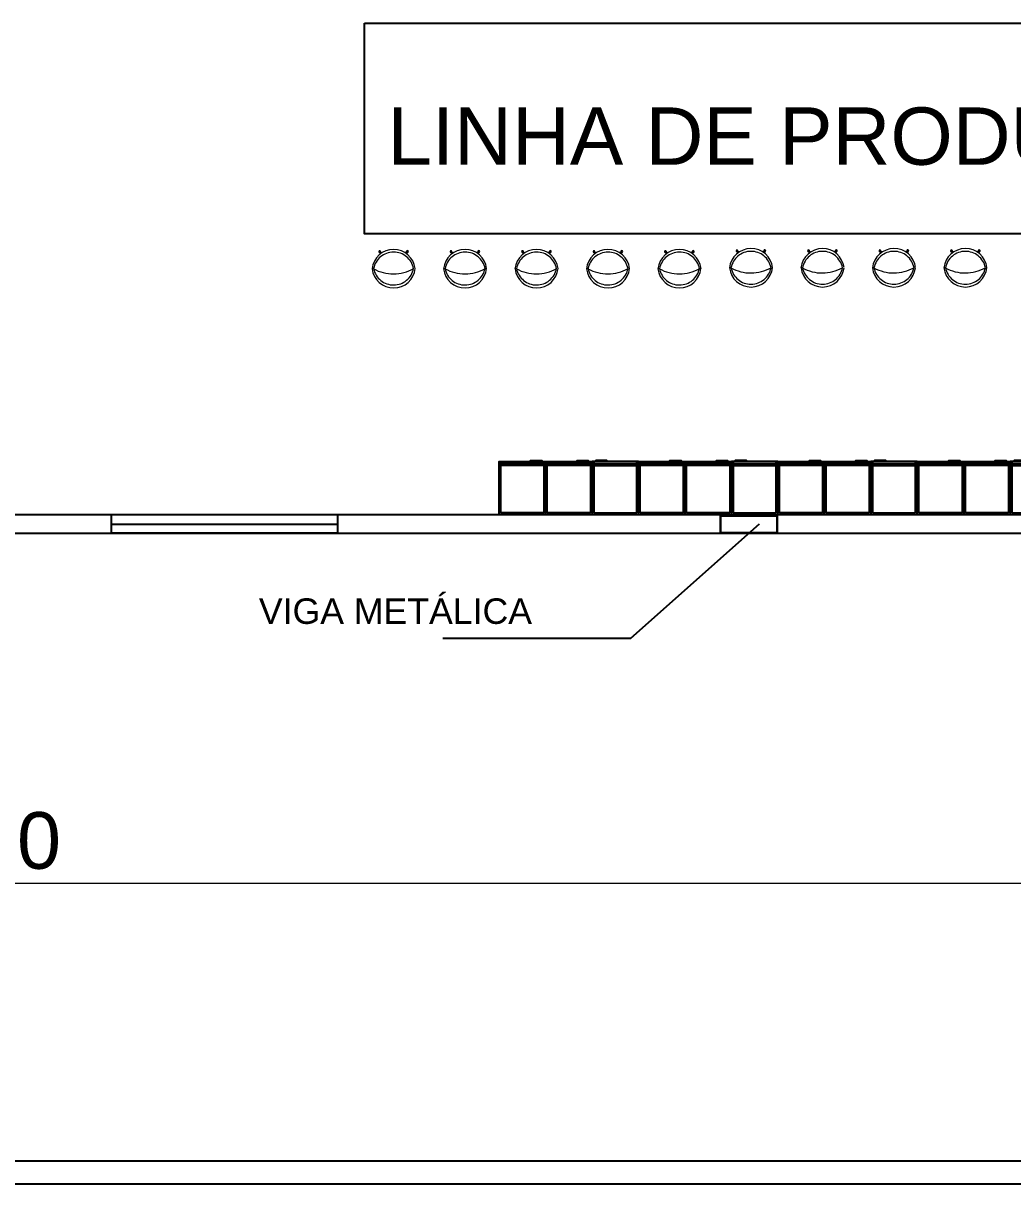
# Model space of a CAD drawing. Header units: metres. Extents: x 257 to 767, y -173 to 1.
# Drawn here: x 601.34 to 610.07, y -119.59 to -109.35 of the extents above; entities that cross this region are included whole.
import ezdxf

# ---------------------------------------------------------------- set-up
doc = ezdxf.new("R2010")
doc.units = ezdxf.units.M
doc.header["$LTSCALE"] = 10
doc.linetypes.add('HIDDEN2', pattern=[4.7625, 3.175, -1.5875])
doc.layers.get('0').update_dxf_attribs({"color": 254})
for name, color, linetype in [('A_METAL', 93, 'Continuous'), ('ELETEXTO LUMINÁRIAS', 254, 'Continuous'), ('exq. externa', 2, 'Continuous'), ('Muro', 254, 'Continuous'), ('Parede', 254, 'Continuous')]:
    doc.layers.add(name, color=color, linetype=linetype)
doc.layers.add('estofado', color=7, linetype='Continuous', lineweight=25)
doc.layers.add('Janelas', color=254, linetype='Continuous', plot=False)
doc.styles.add('ARIAL', font='')
doc.styles.get('ARIAL').set_extended_font_data('Arial')
doc.dimstyles.new('Cota Principal', dxfattribs={"dimtxt": 0.5, "dimasz": 0.19, "dimexe": 0.11, "dimexo": 0.03, "dimgap": 0.03, "dimtad": 1, "dimzin": 4, "dimtxsty": 'ARIAL', "dimblk": 'ARCHTICK', "dimcen": 2, "dimdle": 0.1, "dimclrd": 251, "dimclre": 251, "dimclrt": 7, "dimadec": 0, "dimazin": 0, "dimtfac": 1, "dimtmove": 0, "dimatfit": 3, "dimldrblk": 'ARCHTICK', "dimfxl": 0.1, "dimlwd": 9, "dimlwe": 9, "dimarcsym": 0})

# ---------------------------------------------------------------- blocks, each defined once
blk = doc.blocks.new('_ArchTick')
at = {"color": 0, "linetype": 'ByBlock', "const_width": 0.15}
blk.add_lwpolyline([(-0.5, -0.5), (0.5, 0.5)], dxfattribs=at)
blk = doc.blocks.new('*D5')
at = {"color": 251, "lineweight": 9, "transparency": 16777216}
for p, q in [((578.296, -113.713), (578.296, -117.048)), ((623.296, -113.713), (623.296, -117.048)), ((578.196, -116.938), (623.396, -116.938))]:
    blk.add_line(p, q, dxfattribs=at)
at = {"layer": 'Defpoints', "color": 0, "transparency": 16777216}
for p in [(578.296, -113.683), (623.296, -113.683), (623.296, -116.938)]:
    blk.add_point(p, dxfattribs=at)
at = {"color": 251, "lineweight": 9, "transparency": 16777216, "xscale": 0.19, "yscale": 0.19, "zscale": 0.19, "rotation": 180}
blk.add_blockref('_ArchTick', (578.296, -116.938), dxfattribs=at)
at = {"color": 251, "lineweight": 9, "transparency": 16777216, "xscale": 0.19, "yscale": 0.19, "zscale": 0.19}
blk.add_blockref('_ArchTick', (623.296, -116.938), dxfattribs=at)
at = {"color": 7, "transparency": 16777216, "insert": (600.796, -116.607), "char_height": 0.5, "attachment_point": 5, "style": 'ARIAL'}
blk.add_mtext('45,00', dxfattribs=at)
blk = doc.blocks.new('Armario 1 modulo')
at = {"layer": 'exq. externa', "color": 254}
for p, q in [((0.466, 0.395), (0.015, 0.395)), ((0.015, 0.395), (0.015, 0.015)), ((0.433, 0.395), (0.433, 0.015)), ((0.45, 0.395), (0.45, 0.015)), ((0.015, 0.015), (0.466, 0.015))]:
    blk.add_line(p, q, dxfattribs=at)
for points in [[(0, 0), (0.466, 0), (0.466, 0.41), (0, 0.41)], [(0.469, 0.278), (0.477, 0.278), (0.477, 0.376), (0.469, 0.376)]]:
    blk.add_lwpolyline(points, close=True, dxfattribs=at)

msp = doc.modelspace()

# ---------------------------------------------------------------- hatches: boundary and pattern name
at = {"layer": 'estofado', "linetype": 'ByBlock', "lineweight": 5, "ltscale": 0.2}
h = msp.add_hatch(color=254, dxfattribs=at)
h.dxf.hatch_style = 1
h.set_gradient(color1=(193, 199, 200), one_color=1, tint=1, name='SPHERICAL')
h.paths.add_polyline_path([(604.483, -111.362, 0.86376), (604.479, -111.366), (604.485, -111.372, -4.344732), (604.49, -111.367)])
h = msp.add_hatch(color=254, dxfattribs=at)
h.dxf.hatch_style = 1
h.set_gradient(color1=(193, 199, 200), one_color=1, tint=1)
h.paths.add_polyline_path([(604.492, -111.381, -0.013586), (604.5, -111.375), (604.483, -111.362, 0.86376), (604.479, -111.366)])
h = msp.add_hatch(color=254, dxfattribs=at)
h.dxf.hatch_style = 1
h.set_gradient(color1=(193, 199, 200), one_color=1, tint=1)
h.paths.add_polyline_path([(604.708, -111.374, -0.013586), (604.717, -111.38), (604.729, -111.365, 0.86376), (604.725, -111.361)])
h = msp.add_hatch(color=254, dxfattribs=at)
h.dxf.hatch_style = 1
h.set_gradient(color1=(193, 199, 200), one_color=1, tint=1, name='SPHERICAL')
h.paths.add_polyline_path([(604.718, -111.366), (604.725, -111.361, -0.86376), (604.729, -111.365), (604.724, -111.371, 4.344732)])
h = msp.add_hatch(color=254, dxfattribs=at)
h.dxf.hatch_style = 1
h.set_gradient(color1=(193, 199, 200), one_color=1, tint=1, name='SPHERICAL')
h.paths.add_polyline_path([(605.114, -111.362, 0.86376), (605.11, -111.366), (605.115, -111.372, -4.344732), (605.121, -111.367)])
h = msp.add_hatch(color=254, dxfattribs=at)
h.dxf.hatch_style = 1
h.set_gradient(color1=(193, 199, 200), one_color=1, tint=1)
h.paths.add_polyline_path([(605.122, -111.381, -0.013586), (605.131, -111.375), (605.114, -111.362, 0.86376), (605.11, -111.366)])
h = msp.add_hatch(color=254, dxfattribs=at)
h.dxf.hatch_style = 1
h.set_gradient(color1=(193, 199, 200), one_color=1, tint=1)
h.paths.add_polyline_path([(605.339, -111.374, -0.013586), (605.348, -111.38), (605.359, -111.365, 0.86376), (605.355, -111.361)])
h = msp.add_hatch(color=254, dxfattribs=at)
h.dxf.hatch_style = 1
h.set_gradient(color1=(193, 199, 200), one_color=1, tint=1, name='SPHERICAL')
h.paths.add_polyline_path([(605.349, -111.366), (605.355, -111.361, -0.86376), (605.359, -111.365), (605.354, -111.371, 4.344732)])
h = msp.add_hatch(color=254, dxfattribs=at)
h.dxf.hatch_style = 1
h.set_gradient(color1=(193, 199, 200), one_color=1, tint=1, name='SPHERICAL')
h.paths.add_polyline_path([(605.745, -111.362, 0.86376), (605.741, -111.366), (605.746, -111.372, -4.344732), (605.751, -111.367)])
h = msp.add_hatch(color=254, dxfattribs=at)
h.dxf.hatch_style = 1
h.set_gradient(color1=(193, 199, 200), one_color=1, tint=1)
h.paths.add_polyline_path([(605.753, -111.381, -0.013586), (605.761, -111.375), (605.745, -111.362, 0.86376), (605.741, -111.366)])
h = msp.add_hatch(color=254, dxfattribs=at)
h.dxf.hatch_style = 1
h.set_gradient(color1=(193, 199, 200), one_color=1, tint=1)
h.paths.add_polyline_path([(605.97, -111.374, -0.013586), (605.978, -111.38), (605.99, -111.365, 0.86376), (605.986, -111.361)])
h = msp.add_hatch(color=254, dxfattribs=at)
h.dxf.hatch_style = 1
h.set_gradient(color1=(193, 199, 200), one_color=1, tint=1, name='SPHERICAL')
h.paths.add_polyline_path([(605.98, -111.366), (605.986, -111.361, -0.86376), (605.99, -111.365), (605.985, -111.371, 4.344732)])
h = msp.add_hatch(color=254, dxfattribs=at)
h.dxf.hatch_style = 1
h.set_gradient(color1=(193, 199, 200), one_color=1, tint=1, name='SPHERICAL')
h.paths.add_polyline_path([(606.375, -111.362, 0.86376), (606.372, -111.366), (606.377, -111.372, -4.344732), (606.382, -111.367)])
h = msp.add_hatch(color=254, dxfattribs=at)
h.dxf.hatch_style = 1
h.set_gradient(color1=(193, 199, 200), one_color=1, tint=1)
h.paths.add_polyline_path([(606.384, -111.381, -0.013586), (606.392, -111.375), (606.375, -111.362, 0.86376), (606.372, -111.366)])
h = msp.add_hatch(color=254, dxfattribs=at)
h.dxf.hatch_style = 1
h.set_gradient(color1=(193, 199, 200), one_color=1, tint=1)
h.paths.add_polyline_path([(606.6, -111.374, -0.013586), (606.609, -111.38), (606.621, -111.365, 0.86376), (606.617, -111.361)])
h = msp.add_hatch(color=254, dxfattribs=at)
h.dxf.hatch_style = 1
h.set_gradient(color1=(193, 199, 200), one_color=1, tint=1, name='SPHERICAL')
h.paths.add_polyline_path([(606.61, -111.366), (606.617, -111.361, -0.86376), (606.621, -111.365), (606.616, -111.371, 4.344732)])
h = msp.add_hatch(color=254, dxfattribs=at)
h.dxf.hatch_style = 1
h.set_gradient(color1=(193, 199, 200), one_color=1, tint=1, name='SPHERICAL')
h.paths.add_polyline_path([(607.006, -111.362, 0.86376), (607.002, -111.366), (607.007, -111.372, -4.344732), (607.013, -111.367)])
h = msp.add_hatch(color=254, dxfattribs=at)
h.dxf.hatch_style = 1
h.set_gradient(color1=(193, 199, 200), one_color=1, tint=1)
h.paths.add_polyline_path([(607.014, -111.381, -0.013586), (607.023, -111.375), (607.006, -111.362, 0.86376), (607.002, -111.366)])
h = msp.add_hatch(color=254, dxfattribs=at)
h.dxf.hatch_style = 1
h.set_gradient(color1=(193, 199, 200), one_color=1, tint=1)
h.paths.add_polyline_path([(607.231, -111.374, -0.013586), (607.24, -111.38), (607.252, -111.365, 0.86376), (607.248, -111.361)])
h = msp.add_hatch(color=254, dxfattribs=at)
h.dxf.hatch_style = 1
h.set_gradient(color1=(193, 199, 200), one_color=1, tint=1, name='SPHERICAL')
h.paths.add_polyline_path([(607.241, -111.366), (607.248, -111.361, -0.86376), (607.252, -111.365), (607.246, -111.371, 4.344732)])
h = msp.add_hatch(color=254, dxfattribs=at)
h.dxf.hatch_style = 1
h.set_gradient(color1=(193, 199, 200), one_color=1, tint=1, name='SPHERICAL')
h.paths.add_polyline_path([(607.638, -111.354, 0.86376), (607.634, -111.358), (607.639, -111.365, -4.344732), (607.644, -111.359)])
h = msp.add_hatch(color=254, dxfattribs=at)
h.dxf.hatch_style = 1
h.set_gradient(color1=(193, 199, 200), one_color=1, tint=1)
h.paths.add_polyline_path([(607.646, -111.373, -0.013586), (607.654, -111.367), (607.638, -111.354, 0.86376), (607.634, -111.358)])
h = msp.add_hatch(color=254, dxfattribs=at)
h.dxf.hatch_style = 1
h.set_gradient(color1=(193, 199, 200), one_color=1, tint=1)
h.paths.add_polyline_path([(607.863, -111.367, -0.013586), (607.871, -111.372), (607.883, -111.357, 0.86376), (607.879, -111.353)])
h = msp.add_hatch(color=254, dxfattribs=at)
h.dxf.hatch_style = 1
h.set_gradient(color1=(193, 199, 200), one_color=1, tint=1, name='SPHERICAL')
h.paths.add_polyline_path([(607.873, -111.358), (607.879, -111.353, -0.86376), (607.883, -111.357), (607.878, -111.364, 4.344732)])
h = msp.add_hatch(color=254, dxfattribs=at)
h.dxf.hatch_style = 1
h.set_gradient(color1=(193, 199, 200), one_color=1, tint=1, name='SPHERICAL')
h.paths.add_polyline_path([(608.269, -111.354, 0.86376), (608.265, -111.358), (608.27, -111.365, -4.344732), (608.275, -111.359)])
h = msp.add_hatch(color=254, dxfattribs=at)
h.dxf.hatch_style = 1
h.set_gradient(color1=(193, 199, 200), one_color=1, tint=1)
h.paths.add_polyline_path([(608.277, -111.373, -0.013586), (608.285, -111.367), (608.269, -111.354, 0.86376), (608.265, -111.358)])
h = msp.add_hatch(color=254, dxfattribs=at)
h.dxf.hatch_style = 1
h.set_gradient(color1=(193, 199, 200), one_color=1, tint=1)
h.paths.add_polyline_path([(608.493, -111.367, -0.013586), (608.502, -111.372), (608.514, -111.357, 0.86376), (608.51, -111.353)])
h = msp.add_hatch(color=254, dxfattribs=at)
h.dxf.hatch_style = 1
h.set_gradient(color1=(193, 199, 200), one_color=1, tint=1, name='SPHERICAL')
h.paths.add_polyline_path([(608.503, -111.358), (608.51, -111.353, -0.86376), (608.514, -111.357), (608.509, -111.364, 4.344732)])
h = msp.add_hatch(color=254, dxfattribs=at)
h.dxf.hatch_style = 1
h.set_gradient(color1=(193, 199, 200), one_color=1, tint=1, name='SPHERICAL')
h.paths.add_polyline_path([(608.899, -111.354, 0.86376), (608.895, -111.358), (608.9, -111.365, -4.344732), (608.906, -111.359)])
h = msp.add_hatch(color=254, dxfattribs=at)
h.dxf.hatch_style = 1
h.set_gradient(color1=(193, 199, 200), one_color=1, tint=1)
h.paths.add_polyline_path([(608.907, -111.373, -0.013586), (608.916, -111.367), (608.899, -111.354, 0.86376), (608.895, -111.358)])
h = msp.add_hatch(color=254, dxfattribs=at)
h.dxf.hatch_style = 1
h.set_gradient(color1=(193, 199, 200), one_color=1, tint=1)
h.paths.add_polyline_path([(609.124, -111.367, -0.013586), (609.133, -111.372), (609.145, -111.357, 0.86376), (609.141, -111.353)])
h = msp.add_hatch(color=254, dxfattribs=at)
h.dxf.hatch_style = 1
h.set_gradient(color1=(193, 199, 200), one_color=1, tint=1, name='SPHERICAL')
h.paths.add_polyline_path([(609.134, -111.358), (609.141, -111.353, -0.86376), (609.145, -111.357), (609.139, -111.364, 4.344732)])
h = msp.add_hatch(color=254, dxfattribs=at)
h.dxf.hatch_style = 1
h.set_gradient(color1=(193, 199, 200), one_color=1, tint=1, name='SPHERICAL')
h.paths.add_polyline_path([(609.53, -111.354, 0.86376), (609.526, -111.358), (609.531, -111.365, -4.344732), (609.536, -111.359)])
h = msp.add_hatch(color=254, dxfattribs=at)
h.dxf.hatch_style = 1
h.set_gradient(color1=(193, 199, 200), one_color=1, tint=1)
h.paths.add_polyline_path([(609.538, -111.373, -0.013586), (609.546, -111.367), (609.53, -111.354, 0.86376), (609.526, -111.358)])
h = msp.add_hatch(color=254, dxfattribs=at)
h.dxf.hatch_style = 1
h.set_gradient(color1=(193, 199, 200), one_color=1, tint=1)
h.paths.add_polyline_path([(609.755, -111.367, -0.013586), (609.763, -111.372), (609.775, -111.357, 0.86376), (609.771, -111.353)])
h = msp.add_hatch(color=254, dxfattribs=at)
h.dxf.hatch_style = 1
h.set_gradient(color1=(193, 199, 200), one_color=1, tint=1, name='SPHERICAL')
h.paths.add_polyline_path([(609.765, -111.358), (609.771, -111.353, -0.86376), (609.775, -111.357), (609.77, -111.364, 4.344732)])

# ---------------------------------------------------------------- linework, layer by layer
at = {"color": 254}
for p, q in [((606.698, -114.775), (607.834, -113.765)), ((605.039, -114.775), (606.698, -114.775))]:
    msp.add_line(p, q, dxfattribs=at)
msp.add_lwpolyline([(604.349, -109.348), (620.296, -109.348), (620.296, -111.206), (604.349, -111.206)], close=True, dxfattribs=at)
at = {"layer": 'A_METAL', "color": 254, "const_width": 0.02}
msp.add_lwpolyline([(607.489, -113.695), (607.989, -113.695), (607.989, -113.845), (607.489, -113.845)], close=True, dxfattribs=at)
at = {"layer": 'estofado', "color": 254, "linetype": 'ByBlock', "lineweight": 5, "ltscale": 0.2}
for p, q in [((604.479, -111.366), (604.492, -111.381)), ((604.483, -111.362), (604.5, -111.375)), ((604.725, -111.361), (604.708, -111.374)), ((604.729, -111.365), (604.717, -111.38)), ((605.11, -111.366), (605.122, -111.381)), ((605.114, -111.362), (605.131, -111.375)), ((605.355, -111.361), (605.339, -111.374)), ((605.359, -111.365), (605.348, -111.38)), ((605.741, -111.366), (605.753, -111.381)), ((605.745, -111.362), (605.761, -111.375)), ((605.986, -111.361), (605.97, -111.374)), ((605.99, -111.365), (605.978, -111.38)), ((606.372, -111.366), (606.384, -111.381)), ((606.375, -111.362), (606.392, -111.375)), ((606.617, -111.361), (606.6, -111.374)), ((606.621, -111.365), (606.609, -111.38)), ((607.002, -111.366), (607.014, -111.381)), ((607.006, -111.362), (607.023, -111.375)), ((607.248, -111.361), (607.231, -111.374)), ((607.252, -111.365), (607.24, -111.38)), ((607.634, -111.358), (607.646, -111.373)), ((607.638, -111.354), (607.654, -111.367)), ((607.879, -111.353), (607.863, -111.367)), ((607.883, -111.357), (607.871, -111.372)), ((608.265, -111.358), (608.277, -111.373)), ((608.269, -111.354), (608.285, -111.367)), ((608.51, -111.353), (608.493, -111.367)), ((608.514, -111.357), (608.502, -111.372)), ((608.895, -111.358), (608.907, -111.373)), ((608.899, -111.354), (608.916, -111.367)), ((609.141, -111.353), (609.124, -111.367)), ((609.145, -111.357), (609.133, -111.372)), ((609.526, -111.358), (609.538, -111.373)), ((609.53, -111.354), (609.546, -111.367)), ((609.771, -111.353), (609.755, -111.367)), ((609.775, -111.357), (609.763, -111.372))]:
    msp.add_line(p, q, dxfattribs=at)
at = {"layer": 'estofado', "color": 254, "lineweight": 13}
for centre, start, end in [((604.605, -111.535), 6.6064, 173.8871), ((605.236, -111.535), 6.6064, 173.8871), ((605.866, -111.535), 6.6064, 173.8871), ((606.497, -111.535), 6.6064, 173.8871), ((607.128, -111.535), 6.6064, 173.8871), ((607.759, -111.527), 6.6064, 173.8871), ((608.39, -111.527), 6.6064, 173.8871), ((609.021, -111.527), 6.6064, 173.8871), ((609.651, -111.527), 6.6064, 173.8871), ((604.605, -111.493), 186.6064, 353.8871), ((605.235, -111.493), 186.6064, 353.8871), ((605.866, -111.493), 186.6064, 353.8871), ((606.497, -111.493), 186.6064, 353.8871), ((607.127, -111.493), 186.6064, 353.8871), ((607.759, -111.485), 186.6064, 353.8871), ((608.39, -111.485), 186.6064, 353.8871), ((609.02, -111.485), 186.6064, 353.8871), ((609.651, -111.485), 186.6064, 353.8871)]:
    msp.add_arc(centre, 0.191, start, end, dxfattribs=at)
at = {"layer": 'estofado', "color": 254, "linetype": 'HIDDEN2', "lineweight": 5, "ltscale": 0.2}
for centre, radius, start, end in [((604.605, -111.548), 0.18, 11.3676, 169.1259), ((605.236, -111.548), 0.18, 11.3676, 169.1259), ((605.866, -111.548), 0.18, 11.3676, 169.1259), ((606.497, -111.548), 0.18, 11.3676, 169.1259), ((607.128, -111.548), 0.18, 11.3676, 169.1259), ((607.759, -111.541), 0.18, 11.3676, 169.1259), ((608.39, -111.541), 0.18, 11.3676, 169.1259), ((609.021, -111.541), 0.18, 11.3676, 169.1259), ((609.651, -111.541), 0.18, 11.3676, 169.1259), ((604.429, -111.499), 0.0152, 210.3093, 266.1238), ((604.603, -111.196), 0.364, 241.1298, 299.3637), ((604.605, -111.478), 0.18, 191.5256, 348.9679), ((605.06, -111.499), 0.0152, 210.3093, 266.1238), ((605.234, -111.196), 0.364, 241.1298, 299.3637), ((605.235, -111.478), 0.18, 191.5256, 348.9679), ((605.69, -111.499), 0.0152, 210.3093, 266.1238), ((605.865, -111.196), 0.364, 241.1298, 299.3637), ((605.866, -111.478), 0.18, 191.5256, 348.9679), ((606.321, -111.499), 0.0152, 210.3093, 266.1238), ((606.495, -111.196), 0.364, 241.1298, 299.3637), ((606.497, -111.478), 0.18, 191.5256, 348.9679), ((606.952, -111.499), 0.0152, 210.3093, 266.1238), ((607.126, -111.196), 0.364, 241.1298, 299.3637), ((607.127, -111.478), 0.18, 191.5256, 348.9679), ((607.303, -111.498), 0.0152, 274.3697, 330.1843), ((607.583, -111.492), 0.0152, 210.3093, 266.1238), ((607.758, -111.188), 0.364, 241.1298, 299.3637), ((607.759, -111.471), 0.18, 191.5256, 348.9679), ((608.214, -111.492), 0.0152, 210.3093, 266.1238), ((608.388, -111.188), 0.364, 241.1298, 299.3637), ((608.39, -111.471), 0.18, 191.5256, 348.9679), ((608.845, -111.492), 0.0152, 210.3093, 266.1238), ((609.019, -111.188), 0.364, 241.1298, 299.3637), ((609.02, -111.471), 0.18, 191.5256, 348.9679), ((609.475, -111.492), 0.0152, 210.3093, 266.1238), ((609.65, -111.188), 0.364, 241.1298, 299.3637), ((609.651, -111.471), 0.18, 191.5256, 348.9679)]:
    msp.add_arc(centre, radius, start, end, dxfattribs=at)
at = {"layer": 'estofado', "color": 254, "linetype": 'ByBlock', "lineweight": 5, "ltscale": 0.2}
for centre, radius, start, end in [((604.482, -111.364), 0.00855, 341.1701, 289.3234), ((604.482, -111.364), 0.00284, 53.6085, 216.8851), ((604.727, -111.363), 0.00855, 251.1701, 199.3234), ((604.727, -111.363), 0.00284, 323.6085, 126.8851), ((605.112, -111.364), 0.00855, 341.1701, 289.3234), ((605.112, -111.364), 0.00284, 53.6085, 216.8851), ((605.357, -111.363), 0.00855, 251.1701, 199.3234), ((605.357, -111.363), 0.00284, 323.6085, 126.8851), ((605.743, -111.364), 0.00855, 341.1701, 289.3234), ((605.743, -111.364), 0.00284, 53.6085, 216.8851), ((605.988, -111.363), 0.00855, 251.1701, 199.3234), ((605.988, -111.363), 0.00284, 323.6085, 126.8851), ((606.374, -111.364), 0.00855, 341.1701, 289.3234), ((606.374, -111.364), 0.00284, 53.6085, 216.8851), ((606.619, -111.363), 0.00855, 251.1701, 199.3234), ((606.619, -111.363), 0.00284, 323.6085, 126.8851), ((607.004, -111.364), 0.00855, 341.1701, 289.3234), ((607.004, -111.364), 0.00284, 53.6085, 216.8851), ((607.249, -111.363), 0.00855, 251.1701, 199.3234), ((607.249, -111.363), 0.00284, 323.6085, 126.8851), ((607.636, -111.357), 0.00855, 341.1701, 289.3234), ((607.636, -111.357), 0.00284, 53.6085, 216.8851), ((607.881, -111.356), 0.00855, 251.1701, 199.3234), ((607.881, -111.356), 0.00284, 323.6085, 126.8851), ((608.267, -111.357), 0.00855, 341.1701, 289.3234), ((608.267, -111.357), 0.00284, 53.6085, 216.8851), ((608.512, -111.356), 0.00855, 251.1701, 199.3234), ((608.512, -111.356), 0.00284, 323.6085, 126.8851), ((608.897, -111.357), 0.00855, 341.1701, 289.3234), ((608.897, -111.357), 0.00284, 53.6085, 216.8851), ((609.142, -111.356), 0.00855, 251.1701, 199.3234), ((609.142, -111.356), 0.00284, 323.6085, 126.8851), ((609.528, -111.357), 0.00855, 341.1701, 289.3234), ((609.528, -111.357), 0.00284, 53.6085, 216.8851), ((609.773, -111.356), 0.00855, 251.1701, 199.3234), ((609.773, -111.356), 0.00284, 323.6085, 126.8851)]:
    msp.add_arc(centre, radius, start, end, dxfattribs=at)
at = {"layer": 'Janelas', "color": 254}
for p, q in [((602.113, -113.683), (602.113, -113.845)), ((602.113, -113.684), (604.113, -113.684)), ((604.113, -113.845), (604.113, -113.684)), ((602.113, -113.77), (604.113, -113.77)), ((602.113, -113.845), (604.113, -113.845))]:
    msp.add_line(p, q, dxfattribs=at)
at = {"layer": 'Muro', "color": 254}
for p, q in [((683.795, -119.391), (539.989, -119.391)), ((539.789, -119.591), (683.995, -119.591))]:
    msp.add_line(p, q, dxfattribs=at)
at = {"layer": 'Parede', "color": 254}
for p, q in [((578.296, -113.683), (623.296, -113.683)), ((567.989, -113.847), (648.746, -113.847))]:
    msp.add_line(p, q, dxfattribs=at)

# ---------------------------------------------------------------- block references
at = {"layer": 'exq. externa', "color": 254, "xscale": -1, "rotation": 270}
for p in [(605.536, -113.683), (605.946, -113.683), (606.766, -113.683), (607.176, -113.683), (607.996, -113.683), (608.406, -113.683), (609.226, -113.683), (609.636, -113.683)]:
    msp.add_blockref('Armario 1 modulo', p, dxfattribs=at)
at = {"layer": 'exq. externa', "color": 254, "rotation": 90}
for p in [(606.766, -113.683), (607.996, -113.683), (609.226, -113.683), (610.456, -113.683)]:
    msp.add_blockref('Armario 1 modulo', p, dxfattribs=at)

# ---------------------------------------------------------------- texts
at = {"layer": 'ELETEXTO LUMINÁRIAS', "color": 254, "ltscale": 0.05, "style": 'ARIAL'}
for s, height, p in [('LINHA DE PRODUÇÃO 4 - 50kW', 0.50625, (604.549, -110.597)), ('VIGA METÁLICA', 0.225, (603.416, -114.649))]:
    msp.add_text(s, height=height, rotation=360, dxfattribs=at).set_placement(p)

# ---------------------------------------------------------------- dimensions: what is measured, and where the dimension line sits
at = {"color": 254}
dim = msp.add_linear_dim(base=(623.296, -116.938), p1=(578.296, -113.683), p2=(623.296, -113.683), dimstyle='Cota Principal', dxfattribs=at)
dim.commit()
dim.dimension.update_dxf_attribs({"geometry": '*D5', "text_midpoint": (600.796, -116.607)})

doc.saveas('drawing.dxf')
